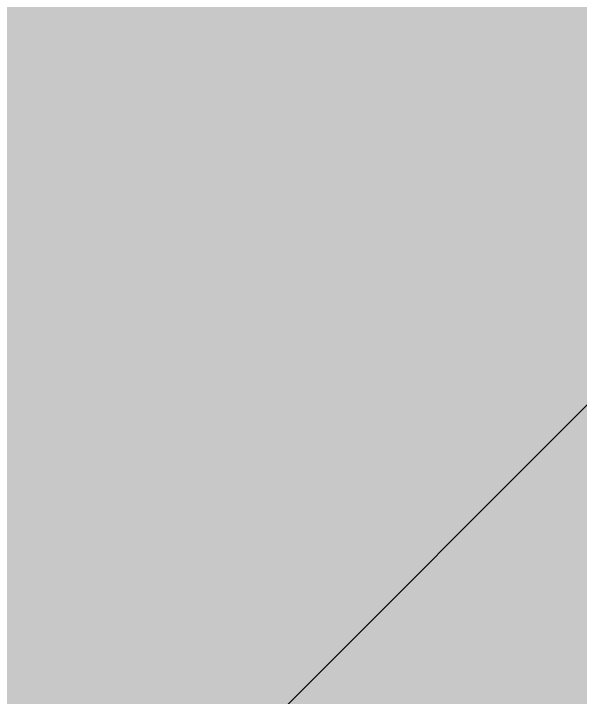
# Model space of a CAD drawing. Header units: inches. Extents: x -0.16 to 1.73, y -0.16 to 1.34.
# Drawn here: x 0.532062 to 0.533215, y 0.323829 to 0.32522 of the extents above; entities that cross this region are included whole.
import ezdxf

# ---------------------------------------------------------------- set-up
doc = ezdxf.new("R2010")
doc.units = ezdxf.units.IN
doc.header["$MEASUREMENT"] = 0
for name, color, linetype in [('Top Layer', 1, 'Continuous'), ('Top Paste', 8, 'Continuous'), ('Top Solder', 216, 'Continuous')]:
    doc.layers.add(name, color=color, linetype=linetype)

# ---------------------------------------------------------------- blocks, each defined once
blk = doc.blocks.new('C0402_51')
at = {"layer": 'Top Layer'}
blk.add_hatch(color=1, dxfattribs=at).paths.add_polyline_path([(-0.0301018, 0.01063), (-0.0078183, 0.01063), (-0.0078183, -0.01063), (-0.0301018, -0.01063)])
at = {"layer": 'Top Solder'}
blk.add_hatch(color=216, dxfattribs=at).paths.add_polyline_path([(-0.0321017, 0.01263), (-0.0058182, 0.01263), (-0.0058182, -0.01263), (-0.0321017, -0.01263)])
at = {"layer": 'Top Paste'}
blk.add_line((-0.028741, -0.010826), (-0.03071, -0.008858), dxfattribs=at)

msp = doc.modelspace()

# ---------------------------------------------------------------- hatches: boundary and pattern name
at = {"layer": 'Top Layer'}
msp.add_hatch(color=1, dxfattribs=at).paths.add_polyline_path([(0.6629471, 0.5336076), (0.6629471, 0.4312656), (0.6579471, 0.4302711), (0.6577419, 0.4307664), (0.6538037, 0.4347046), (0.6486581, 0.436836), (0.6430885, 0.436836), (0.6379429, 0.4347046), (0.6340047, 0.4307664), (0.6318733, 0.4256208), (0.6318733, 0.4200512), (0.6340047, 0.4149056), (0.6342334, 0.4146769), (0.6343742, 0.4124705), (0.634379, 0.411748), (0.6346578, 0.4110874), (0.6346578, 0.3318516), (0.6342542, 0.331448), (0.6308032, 0.3283112), (0.6308032, 0.3283111), (0.6308031, 0.328311), (0.5975433, 0.328311), (0.5975433, 0.2976799), (0.5966669, 0.296769), (0.5925432, 0.294751), (0.5889581, 0.296236), (0.5833885, 0.296236), (0.5782429, 0.2941046), (0.5743047, 0.2901664), (0.5721733, 0.2850208), (0.5721733, 0.2794512), (0.5743047, 0.2743056), (0.5782429, 0.2703674), (0.5788114, 0.2701319), (0.5815801, 0.2673633), (0.5815803, 0.267363), (0.5860459, 0.2643793), (0.5889702, 0.2637975), (0.5895355, 0.2633497), (0.5975431, 0.2610706), (0.5975431, 0.2599608), (0.6018855, 0.2598344), (0.6028066, 0.2599415), (0.6036633, 0.2595866), (0.6045672, 0.259961), (0.6308033, 0.259961), (0.6308033, 0.3002802), (0.6315249, 0.3005833), (0.6344953, 0.3011742), (0.6381339, 0.3036054), (0.6538036, 0.3192752), (0.6538039, 0.3192754), (0.6562351, 0.322914), (0.6570888, 0.327206), (0.6570888, 0.4104736), (0.657701, 0.4118544), (0.6579471, 0.4120053), (0.6629471, 0.4092061), (0.6629471, 0.2667869), (0.6410725, 0.2449123), (0.5004667, 0.2449123), (0.4971258, 0.2499124), (0.4974733, 0.2507512), (0.4974733, 0.2563208), (0.4964578, 0.2587724), (0.4964578, 0.2587765), (0.4966104, 0.259027), (0.4981482, 0.268906), (0.4986483, 0.268906), (0.4986483, 0.2721185), (0.4989454, 0.2740271), (0.498821, 0.2745391), (0.4990227, 0.275026), (0.4986483, 0.2759299), (0.4986483, 0.302166), (0.4584247, 0.302166), (0.4583602, 0.3028969), (0.4583255, 0.3042168), (0.4580292, 0.304882), (0.4580292, 0.3315037), (0.4583255, 0.332169), (0.4583603, 0.3334911), (0.458407, 0.3340226), (0.4734048, 0.3340226), (0.4785417, 0.3350444), (0.4828966, 0.3379542), (0.4858064, 0.3423091), (0.4868282, 0.347446), (0.4858064, 0.3525829), (0.4833642, 0.3562379), (0.4841044, 0.3592062), (0.4852582, 0.3613733), (0.486682, 0.361467), (0.488401, 0.3614767), (0.4890635, 0.3617555), (0.5018712, 0.3617555), (0.5024925, 0.3614788), (0.5041942, 0.361434), (0.5054511, 0.3613234), (0.5063997, 0.3611659), (0.5065433, 0.3611275), (0.5065433, 0.3557543), (0.5398033, 0.3557543), (0.5398033, 0.3900377), (0.5065433, 0.3900377), (0.5065433, 0.3848145), (0.5063997, 0.3847761), (0.5054511, 0.3846186), (0.5041942, 0.384508), (0.5024926, 0.3844632), (0.5018713, 0.3841865), (0.4892441, 0.3841865), (0.4885986, 0.3844647), (0.4885963, 0.3844638), (0.488594, 0.3844648), (0.4850651, 0.3845124), (0.4849714, 0.3845171), (0.4837204, 0.3873072), (0.4832082, 0.3896106), (0.4858064, 0.3934991), (0.4868282, 0.398636), (0.4858064, 0.4037729), (0.4828966, 0.4081278), (0.4826374, 0.408301), (0.4824825, 0.4090999), (0.484059, 0.4135396), (0.4860978, 0.4137142), (0.4873128, 0.4137323), (0.4880025, 0.4140301), (0.5970622, 0.4140301), (0.600964, 0.4148062), (0.6042718, 0.4170164), (0.6478829, 0.4606275), (0.6500931, 0.4639353), (0.6508692, 0.4678371), (0.6508692, 0.5280626), (0.6583277, 0.5355211)])

# ---------------------------------------------------------------- block references
at = {"rotation": 90}
msp.add_blockref('C0402_51', (0.5231733, 0.353936), dxfattribs=at)

doc.saveas('drawing.dxf')
